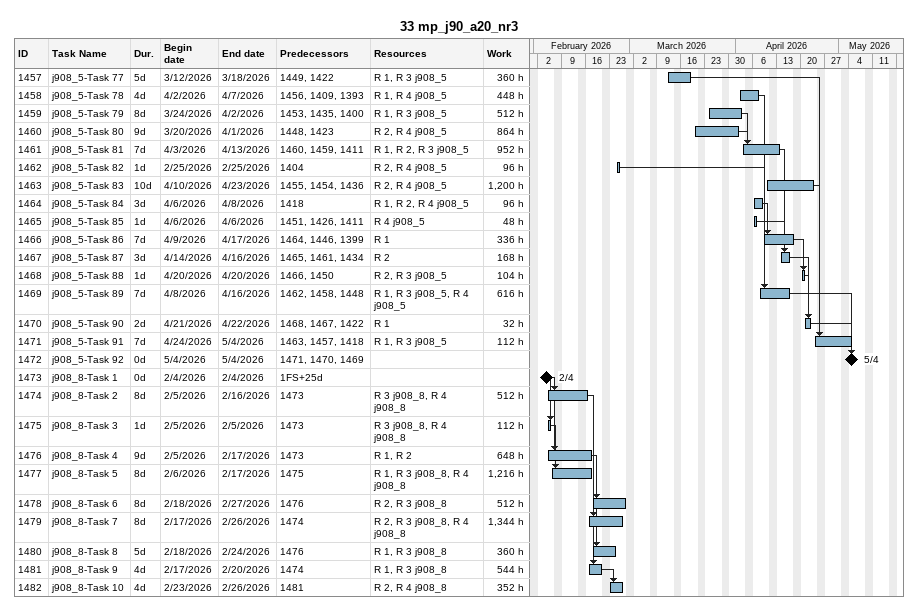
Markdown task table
33 mp_j90_a20_nr3

| ID | Task | Duration | Start | Finish | Predecessors | Resources | Work (h) |
|---|---|---|---|---|---|---|---|
| 1457 | j908_5-Task 77 | 5d | 2026-03-12 | 2026-03-18 | 1449, 1422 | R 1, R 3 j908_5 | 360 |
| 1458 | j908_5-Task 78 | 4d | 2026-04-02 | 2026-04-07 | 1456, 1409, 1393 | R 1, R 4 j908_5 | 448 |
| 1459 | j908_5-Task 79 | 8d | 2026-03-24 | 2026-04-02 | 1453, 1435, 1400 | R 1, R 3 j908_5 | 512 |
| 1460 | j908_5-Task 80 | 9d | 2026-03-20 | 2026-04-01 | 1448, 1423 | R 2, R 4 j908_5 | 864 |
| 1461 | j908_5-Task 81 | 7d | 2026-04-03 | 2026-04-13 | 1460, 1459, 1411 | R 1, R 2, R 3 j908_5 | 952 |
| 1462 | j908_5-Task 82 | 1d | 2026-02-25 | 2026-02-25 | 1404 | R 2, R 4 j908_5 | 96 |
| 1463 | j908_5-Task 83 | 10d | 2026-04-10 | 2026-04-23 | 1455, 1454, 1436 | R 2, R 4 j908_5 | 1200 |
| 1464 | j908_5-Task 84 | 3d | 2026-04-06 | 2026-04-08 | 1418 | R 1, R 2, R 4 j908_5 | 96 |
| 1465 | j908_5-Task 85 | 1d | 2026-04-06 | 2026-04-06 | 1451, 1426, 1411 | R 4 j908_5 | 48 |
| 1466 | j908_5-Task 86 | 7d | 2026-04-09 | 2026-04-17 | 1464, 1446, 1399 | R 1 | 336 |
| 1467 | j908_5-Task 87 | 3d | 2026-04-14 | 2026-04-16 | 1465, 1461, 1434 | R 2 | 168 |
| 1468 | j908_5-Task 88 | 1d | 2026-04-20 | 2026-04-20 | 1466, 1450 | R 2, R 3 j908_5 | 104 |
| 1469 | j908_5-Task 89 | 7d | 2026-04-08 | 2026-04-16 | 1462, 1458, 1448 | R 1, R 3 j908_5, R 4 j908_5 | 616 |
| 1470 | j908_5-Task 90 | 2d | 2026-04-21 | 2026-04-22 | 1468, 1467, 1422 | R 1 | 32 |
| 1471 | j908_5-Task 91 | 7d | 2026-04-24 | 2026-05-04 | 1463, 1457, 1418 | R 1, R 3 j908_5 | 112 |
| 1472 | j908_5-Task 92 | 0d | 2026-05-04 | 2026-05-04 | 1471, 1470, 1469 |  |  |
| 1473 | j908_8-Task 1 | 0d | 2026-02-04 | 2026-02-04 | 1FS+25d |  |  |
| 1474 | j908_8-Task 2 | 8d | 2026-02-05 | 2026-02-16 | 1473 | R 3 j908_8, R 4 j908_8 | 512 |
| 1475 | j908_8-Task 3 | 1d | 2026-02-05 | 2026-02-05 | 1473 | R 3 j908_8, R 4 j908_8 | 112 |
| 1476 | j908_8-Task 4 | 9d | 2026-02-05 | 2026-02-17 | 1473 | R 1, R 2 | 648 |
| 1477 | j908_8-Task 5 | 8d | 2026-02-06 | 2026-02-17 | 1475 | R 1, R 3 j908_8, R 4 j908_8 | 1216 |
| 1478 | j908_8-Task 6 | 8d | 2026-02-18 | 2026-02-27 | 1476 | R 2, R 3 j908_8 | 512 |
| 1479 | j908_8-Task 7 | 8d | 2026-02-17 | 2026-02-26 | 1474 | R 2, R 3 j908_8, R 4 j908_8 | 1344 |
| 1480 | j908_8-Task 8 | 5d | 2026-02-18 | 2026-02-24 | 1476 | R 1, R 3 j908_8 | 360 |
| 1481 | j908_8-Task 9 | 4d | 2026-02-17 | 2026-02-20 | 1474 | R 1, R 3 j908_8 | 544 |
| 1482 | j908_8-Task 10 | 4d | 2026-02-23 | 2026-02-26 | 1481 | R 2, R 4 j908_8 | 352 |
